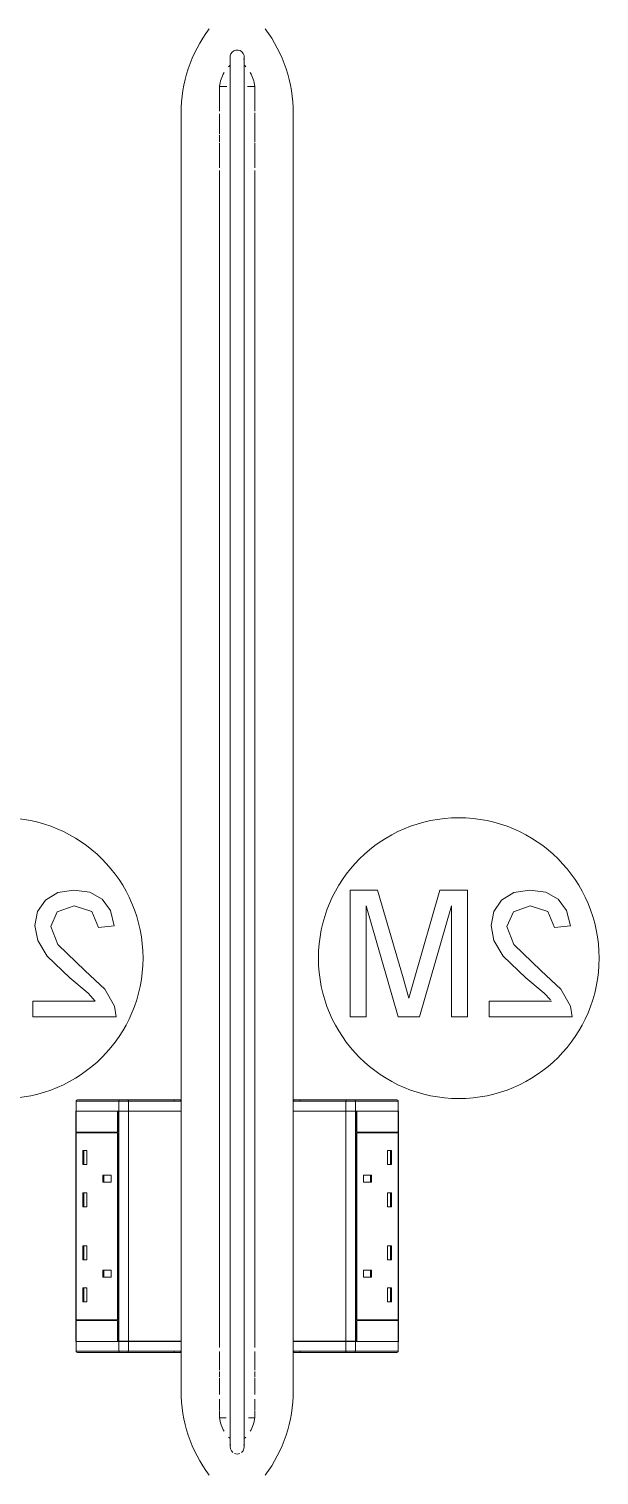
# Model space of a CAD drawing. Header units: millimetres. Extents: x 155927 to 326028, y -36033 to 97293.
# Drawn here: x 186253 to 186659, y 32993 to 34023 of the extents above; entities that cross this region are included whole.
import ezdxf

# ---------------------------------------------------------------- set-up
doc = ezdxf.new("R2010")
doc.units = ezdxf.units.MM
doc.header["$MEASUREMENT"] = 0
doc.layers.add('I-FURN', color=8, linetype='CONTINUOUS', lineweight=9)

msp = doc.modelspace()

# ---------------------------------------------------------------- linework, layer by layer
at = {"layer": 'I-FURN'}
for p, q in [((186395.9, 34002.6), (186395.9, 34002.5)), ((186395.9, 34002.5), (186395.9, 34002.4)), ((186395.9, 34002.4), (186395.9, 34002)), ((186395.9, 34002), (186395.9, 34001.6)), ((186395.9, 34001.6), (186395.9, 34001)), ((186395.9, 34001), (186395.9, 34000.3)), ((186395.9, 34000.3), (186395.9, 33999.5)), ((186405.9, 34002.5), (186405.9, 34002.6)), ((186405.9, 34002.6), (186405.9, 34002.6)), ((186405.9, 34002.3), (186405.9, 34002.5)), ((186405.9, 34001.9), (186405.9, 34002.3)), ((186405.9, 34001.4), (186405.9, 34001.9)), ((186405.9, 34000.8), (186405.9, 34001.4)), ((186405.9, 34000.1), (186405.9, 34000.8)), ((186395.9, 33999.5), (186395.9, 33998.5)), ((186395.9, 33998.5), (186395.9, 33997.4)), ((186395.9, 33997.4), (186395.9, 33996.2)), ((186395.9, 33996.2), (186395.9, 33994.9)), ((186395.9, 33994.9), (186395.9, 33993.5)), ((186395.9, 33993.5), (186395.9, 33991.9)), ((186395.9, 33991.9), (186395.9, 33990.3)), ((186395.9, 33990.3), (186395.9, 33988.5)), ((186405.9, 33999.2), (186405.9, 34000.1)), ((186405.9, 33998.2), (186405.9, 33999.2)), ((186405.9, 33997.1), (186405.9, 33998.2)), ((186405.9, 33995.9), (186405.9, 33997.1)), ((186405.9, 33994.5), (186405.9, 33995.9)), ((186405.9, 33993.1), (186405.9, 33994.5)), ((186405.9, 33991.5), (186405.9, 33993.1)), ((186405.9, 33989.8), (186405.9, 33991.5)), ((186393.6, 33981.7), (186388.4, 33981.7)), ((186388.4, 33964.1), (186388.4, 33981.7)), ((186395.9, 33988.5), (186395.9, 33986.6)), ((186395.9, 33986.6), (186395.9, 33984.6)), ((186395.9, 33984.6), (186395.9, 33982.5)), ((186395.9, 33982.5), (186395.9, 33980.3)), ((186395.9, 33980.3), (186395.9, 33978.1)), ((186405.9, 33988), (186405.9, 33989.8)), ((186405.9, 33986.1), (186405.9, 33988)), ((186405.9, 33984.1), (186405.9, 33986.1)), ((186405.9, 33982), (186405.9, 33984.1)), ((186405.9, 33979.7), (186405.9, 33982)), ((186405.9, 33977.4), (186405.9, 33979.7)), ((186413.4, 33981.7), (186408.2, 33981.7)), ((186413.4, 33981.7), (186413.4, 33964.1)), ((186388.4, 33976.1), (186388.4, 33977.1)), ((186395.9, 33978.1), (186395.9, 33975.7)), ((186395.9, 33975.7), (186395.9, 33973.3)), ((186395.9, 33973.3), (186395.9, 33970.7)), ((186395.9, 33970.7), (186395.9, 33968.1)), ((186405.9, 33975.1), (186405.9, 33977.4)), ((186405.9, 33972.6), (186405.9, 33975.1)), ((186405.9, 33970), (186405.9, 33972.6)), ((186405.9, 33967.4), (186405.9, 33970)), ((186413.4, 33977.1), (186413.4, 33976.1)), ((186360.9, 33258.9), (186360.9, 33962.6)), ((186360.9, 33962.6), (186360.9, 33258.9)), ((186388.4, 33948), (186388.4, 33962.2)), ((186395.9, 33968.1), (186395.9, 33965.4)), ((186395.9, 33965.4), (186395.9, 33962.7)), ((186395.9, 33962.7), (186395.9, 33959.8)), ((186395.9, 33959.8), (186395.9, 33957)), ((186405.9, 33964.7), (186405.9, 33967.4)), ((186405.9, 33961.9), (186405.9, 33964.7)), ((186405.9, 33959.1), (186405.9, 33961.9)), ((186405.9, 33956.2), (186405.9, 33959.1)), ((186413.4, 33962.8), (186413.4, 33946.9)), ((186440.9, 33962.6), (186440.9, 33258.9)), ((186440.9, 33258.9), (186440.9, 33962.6)), ((186395.9, 33957), (186395.9, 33954)), ((186395.9, 33954), (186395.9, 33951)), ((186395.9, 33951), (186395.9, 33948)), ((186405.9, 33953.2), (186405.9, 33956.2)), ((186405.9, 33950.2), (186405.9, 33953.2)), ((186405.9, 33947.2), (186405.9, 33950.2)), ((186388.4, 33942.2), (186388.4, 33947.1)), ((186388.4, 33923.7), (186388.4, 33941.5)), ((186395.9, 33948), (186395.9, 33944.9)), ((186395.9, 33944.9), (186395.9, 33941.8)), ((186395.9, 33941.8), (186395.9, 33938.6)), ((186395.9, 33938.6), (186395.9, 33935.5)), ((186405.9, 33944.1), (186405.9, 33947.2)), ((186405.9, 33940.9), (186405.9, 33944.1)), ((186405.9, 33937.8), (186405.9, 33940.9)), ((186413.4, 33947.1), (186413.4, 33942.2)), ((186413.4, 33941.5), (186413.4, 33923.7)), ((186395.9, 33935.5), (186395.9, 33932.3)), ((186395.9, 33932.3), (186395.9, 33929)), ((186395.9, 33929), (186395.9, 33925.8)), ((186405.9, 33934.6), (186405.9, 33937.8)), ((186405.9, 33931.4), (186405.9, 33934.6)), ((186405.9, 33928.2), (186405.9, 33931.4)), ((186405.9, 33924.9), (186405.9, 33928.2)), ((186388.4, 33083.5), (186388.4, 33921.7)), ((186395.9, 33925.8), (186395.9, 33922.6)), ((186395.9, 33922.6), (186395.9, 33921.7)), ((186395.9, 33921.7), (186395.9, 33083.5)), ((186405.9, 33921.7), (186405.9, 33924.9)), ((186405.9, 33083.5), (186405.9, 33921.7)), ((186413.4, 33921.7), (186413.4, 33083.5)), ((186273, 33407.5), (186264.3, 33402.1)), ((186284.5, 33409.3), (186273, 33407.5)), ((186295.8, 33407.7), (186284.5, 33409.3)), ((186304.6, 33402.8), (186295.8, 33407.7)), ((186310.6, 33394.8), (186304.6, 33402.8)), ((186500.9, 33409.3), (186481.5, 33409.3)), ((186481.5, 33409.3), (186481.5, 33318.9)), ((186519.1, 33346.7), (186500.9, 33409.3)), ((186545.4, 33409.3), (186526.9, 33345.6)), ((186564.9, 33409.3), (186545.4, 33409.3)), ((186564.9, 33318.9), (186564.9, 33409.3)), ((186598, 33407.5), (186589.3, 33402.1)), ((186609.5, 33409.3), (186598, 33407.5)), ((186620.8, 33407.7), (186609.5, 33409.3)), ((186629.6, 33402.8), (186620.8, 33407.7)), ((186635.6, 33394.8), (186629.6, 33402.8)), ((186258.7, 33394), (186256.8, 33384.1)), ((186264.3, 33402.1), (186258.7, 33394)), ((186268.1, 33383.4), (186272.7, 33393.8)), ((186272.7, 33393.8), (186284.7, 33398)), ((186284.7, 33398), (186297.3, 33393.9)), ((186297.3, 33393.9), (186302, 33382.5)), ((186313.3, 33383.9), (186310.6, 33394.8)), ((186492.8, 33318.9), (186492.8, 33398)), ((186492.8, 33398), (186515.5, 33318.9)), ((186530.8, 33318.9), (186553.5, 33398)), ((186553.5, 33398), (186553.5, 33318.9)), ((186583.7, 33394), (186581.8, 33384.1)), ((186589.3, 33402.1), (186583.7, 33394)), ((186593.1, 33383.4), (186597.7, 33393.8)), ((186597.7, 33393.8), (186609.7, 33398)), ((186609.7, 33398), (186622.3, 33393.9)), ((186622.3, 33393.9), (186627, 33382.5)), ((186638.3, 33383.9), (186635.6, 33394.8)), ((186256.8, 33384.1), (186258.8, 33373.4)), ((186273, 33370.6), (186268.1, 33383.4)), ((186302, 33382.5), (186313.3, 33383.9)), ((186581.8, 33384.1), (186583.8, 33373.4)), ((186598, 33370.6), (186593.1, 33383.4)), ((186627, 33382.5), (186638.3, 33383.9)), ((186258.8, 33373.4), (186265.5, 33362.3)), ((186583.8, 33373.4), (186590.5, 33362.3)), ((186265.5, 33362.3), (186281.7, 33346.8)), ((186292.5, 33351.8), (186273, 33370.6)), ((186590.5, 33362.3), (186606.7, 33346.8)), ((186617.5, 33351.8), (186598, 33370.6)), ((186306.6, 33338.7), (186292.5, 33351.8)), ((186631.6, 33338.7), (186617.5, 33351.8)), ((186281.7, 33346.8), (186294.7, 33335.9)), ((186523.2, 33332.3), (186519.1, 33346.7)), ((186526.9, 33345.6), (186523.2, 33332.3)), ((186606.7, 33346.8), (186619.7, 33335.9)), ((186294.7, 33335.9), (186299.8, 33330.2)), ((186313.5, 33326.7), (186306.6, 33338.7)), ((186619.7, 33335.9), (186624.1, 33331)), ((186638.5, 33326.7), (186631.6, 33338.7)), ((186255.4, 33330.2), (186255.4, 33318.9)), ((186299.8, 33330.2), (186255.4, 33330.2)), ((186314.7, 33318.9), (186313.5, 33326.7)), ((186580.4, 33330.2), (186580.4, 33318.9)), ((186624.8, 33330.2), (186580.4, 33330.2)), ((186639.7, 33318.9), (186638.5, 33326.7)), ((186255.4, 33318.9), (186314.7, 33318.9)), ((186481.5, 33318.9), (186492.8, 33318.9)), ((186515.5, 33318.9), (186530.8, 33318.9)), ((186553.5, 33318.9), (186564.9, 33318.9)), ((186580.4, 33318.9), (186639.7, 33318.9)), ((186286.1, 33258.9), (186286.1, 33251.9)), ((186286.1, 33258.9), (186286.2, 33258.9)), ((186286.1, 33258.9), (186286.1, 33251.9)), ((186286.1, 33251.9), (186286.1, 33258.9)), ((186286.2, 33258.9), (186316.5, 33258.9)), ((186286.2, 33258.9), (186286.2, 33251.9)), ((186286.4, 33259.7), (186286.4, 33259.7)), ((186317.3, 33259.9), (186287.1, 33259.9)), ((186317.3, 33259.9), (186287.1, 33259.9)), ((186316.5, 33258.9), (186323.4, 33258.9)), ((186316.5, 33258.9), (186316.5, 33251.9)), ((186317.3, 33259.9), (186355.9, 33259.9)), ((186322.9, 33259.9), (186317.3, 33259.9)), ((186359.9, 33259.9), (186322.9, 33259.9)), ((186323.4, 33258.9), (186360.9, 33258.9)), ((186323.4, 33258.9), (186323.4, 33251.9)), ((186355.9, 33259.9), (186355.9, 33258.9)), ((186355.9, 33259.9), (186359.9, 33259.9)), ((186360.9, 33251.9), (186360.9, 33258.9)), ((186360.9, 33258.9), (186360.9, 33251.9)), ((186440.9, 33258.9), (186440.9, 33251.9)), ((186440.9, 33258.9), (186478.4, 33258.9)), ((186440.9, 33258.9), (186440.9, 33251.9)), ((186441.9, 33259.9), (186441.9, 33259.9)), ((186478.9, 33259.9), (186441.9, 33259.9)), ((186441.9, 33259.9), (186445.9, 33259.9)), ((186445.9, 33258.9), (186445.9, 33259.9)), ((186445.9, 33259.9), (186484.5, 33259.9)), ((186478.4, 33258.9), (186485.3, 33258.9)), ((186478.4, 33258.9), (186478.4, 33251.9)), ((186484.5, 33259.9), (186478.9, 33259.9)), ((186514.7, 33259.9), (186484.5, 33259.9)), ((186514.7, 33259.9), (186484.5, 33259.9)), ((186485.3, 33258.9), (186515.6, 33258.9)), ((186485.3, 33258.9), (186485.3, 33251.9)), ((186515.4, 33259.7), (186515.4, 33259.7)), ((186515.6, 33258.9), (186515.7, 33258.9)), ((186515.6, 33258.9), (186515.6, 33251.9)), ((186515.7, 33251.9), (186515.7, 33258.9)), ((186515.7, 33251.9), (186515.7, 33258.9)), ((186515.7, 33251.9), (186515.7, 33258.9)), ((186285.9, 33236.8), (186285.9, 33251.8)), ((186285.9, 33251.8), (186315.7, 33251.8)), ((186286.1, 33251.9), (186286.2, 33251.9)), ((186286.1, 33251.8), (186286.1, 33087.9)), ((186286.2, 33251.9), (186316.5, 33251.9)), ((186315.7, 33251.8), (186315.7, 33236.8)), ((186315.9, 33236.8), (186315.9, 33251.8)), ((186315.9, 33251.8), (186316.5, 33251.8)), ((186316.5, 33251.9), (186323.4, 33251.9)), ((186323.4, 33251.8), (186316.5, 33251.8)), ((186316.5, 33251.8), (186316.5, 33087.9)), ((186323.4, 33251.9), (186360.9, 33251.9)), ((186360.9, 33251.8), (186323.4, 33251.8)), ((186323.4, 33251.8), (186323.4, 33087.9)), ((186360.9, 33087.9), (186360.9, 33251.8)), ((186360.9, 33251.8), (186360.9, 33087.9)), ((186440.9, 33251.9), (186478.4, 33251.9)), ((186440.9, 33251.8), (186440.9, 33087.9)), ((186440.9, 33087.9), (186440.9, 33251.8)), ((186478.4, 33251.8), (186440.9, 33251.8)), ((186478.4, 33251.9), (186485.3, 33251.9)), ((186478.4, 33087.9), (186478.4, 33251.8)), ((186485.3, 33251.8), (186478.4, 33251.8)), ((186486.1, 33251.8), (186483.7, 33251.8)), ((186485.3, 33251.9), (186515.6, 33251.9)), ((186485.3, 33087.9), (186485.3, 33251.8)), ((186485.3, 33251.8), (186485.9, 33251.8)), ((186485.9, 33251.8), (186485.9, 33236.8)), ((186486.1, 33236.8), (186486.1, 33251.8)), ((186486.1, 33251.8), (186515.9, 33251.8)), ((186515.6, 33251.9), (186515.7, 33251.9)), ((186515.7, 33087.9), (186515.7, 33251.8)), ((186515.9, 33251.8), (186515.9, 33236.8)), ((186315.7, 33236.8), (186285.9, 33236.8)), ((186285.9, 33236.3), (186315.7, 33236.3)), ((186285.9, 33103.3), (186285.9, 33236.3)), ((186286.2, 33236.3), (186286.2, 33236.8)), ((186315.7, 33236.3), (186315.7, 33103.3)), ((186315.9, 33103.3), (186315.9, 33236.3)), ((186485.9, 33236.3), (186485.9, 33103.3)), ((186515.9, 33236.8), (186486.1, 33236.8)), ((186486.1, 33103.3), (186486.1, 33236.3)), ((186515.9, 33236.3), (186486.1, 33236.3)), ((186515.6, 33236.8), (186515.6, 33236.3)), ((186515.9, 33236.3), (186515.9, 33103.3)), ((186290.9, 33223.7), (186290.9, 33213.7)), ((186290.9, 33223.7), (186293.8, 33223.7)), ((186291.6, 33223.7), (186291.6, 33213.7)), ((186293.8, 33223.7), (186293.8, 33213.7)), ((186510.9, 33223.7), (186508, 33223.7)), ((186508, 33213.7), (186508, 33223.7)), ((186510.2, 33213.7), (186510.2, 33223.7)), ((186510.9, 33213.7), (186510.9, 33223.7)), ((186290.9, 33213.7), (186293.8, 33213.7)), ((186510.9, 33213.7), (186508, 33213.7)), ((186305.2, 33206.2), (186305.2, 33201.2)), ((186311, 33206.2), (186305.2, 33206.2)), ((186305.2, 33201.2), (186311, 33201.2)), ((186306, 33206.2), (186306, 33201.2)), ((186311, 33201.2), (186311, 33206.2)), ((186496.6, 33206.2), (186490.8, 33206.2)), ((186490.8, 33201.2), (186490.8, 33206.2)), ((186496.6, 33201.2), (186490.8, 33201.2)), ((186495.8, 33201.2), (186495.8, 33206.2)), ((186496.6, 33201.2), (186496.6, 33206.2)), ((186290.9, 33193.7), (186290.9, 33183.7)), ((186290.9, 33193.7), (186293.8, 33193.7)), ((186291.6, 33193.7), (186291.6, 33183.7)), ((186293.8, 33193.7), (186293.8, 33183.7)), ((186510.9, 33193.7), (186508, 33193.7)), ((186508, 33183.7), (186508, 33193.7)), ((186510.2, 33183.7), (186510.2, 33193.7)), ((186510.9, 33183.7), (186510.9, 33193.7)), ((186290.9, 33183.7), (186293.8, 33183.7)), ((186510.9, 33183.7), (186508, 33183.7)), ((186290.9, 33156), (186290.9, 33146)), ((186290.9, 33156), (186293.8, 33156)), ((186291.6, 33156), (186291.6, 33146)), ((186293.8, 33156), (186293.8, 33146)), ((186510.9, 33156), (186508, 33156)), ((186508, 33146), (186508, 33156)), ((186510.2, 33146), (186510.2, 33156)), ((186510.9, 33146), (186510.9, 33156)), ((186290.9, 33146), (186293.8, 33146)), ((186510.9, 33146), (186508, 33146)), ((186305.2, 33138.5), (186305.2, 33133.5)), ((186305.2, 33138.5), (186311, 33138.5)), ((186306, 33138.5), (186306, 33133.5)), ((186311, 33138.5), (186311, 33133.5)), ((186490.8, 33138.5), (186490.8, 33133.5)), ((186496.6, 33138.5), (186490.8, 33138.5)), ((186495.8, 33133.5), (186495.8, 33138.5)), ((186496.6, 33133.5), (186496.6, 33138.5)), ((186290.9, 33126), (186290.9, 33116)), ((186290.9, 33126), (186293.8, 33126)), ((186291.6, 33126), (186291.6, 33116)), ((186293.8, 33126), (186293.8, 33116)), ((186305.2, 33133.5), (186311, 33133.5)), ((186490.8, 33133.5), (186496.6, 33133.5)), ((186510.9, 33126), (186508, 33126)), ((186508, 33116), (186508, 33126)), ((186510.2, 33116), (186510.2, 33126)), ((186510.9, 33116), (186510.9, 33126)), ((186290.9, 33116), (186293.8, 33116)), ((186510.9, 33116), (186508, 33116)), ((186285.9, 33103.3), (186315.7, 33103.3)), ((186285.9, 33102.8), (186315.7, 33102.8)), ((186285.9, 33087.8), (186285.9, 33102.8)), ((186286.2, 33102.8), (186286.2, 33103.3)), ((186315.7, 33102.8), (186315.7, 33087.8)), ((186315.9, 33087.9), (186315.9, 33102.8)), ((186485.9, 33102.8), (186485.9, 33087.9)), ((186515.9, 33103.3), (186486.1, 33103.3)), ((186486.1, 33087.8), (186486.1, 33102.8)), ((186486.1, 33102.8), (186515.9, 33102.8)), ((186515.6, 33103.3), (186515.6, 33102.8)), ((186515.9, 33102.8), (186515.9, 33087.8)), ((186315.7, 33087.8), (186285.9, 33087.8)), ((186286.1, 33087.8), (186286.1, 33080.8)), ((186286.2, 33087.8), (186286.1, 33087.8)), ((186286.1, 33087.8), (186286.1, 33080.8)), ((186286.1, 33087.8), (186286.1, 33080.8)), ((186286.2, 33080.8), (186286.2, 33087.8)), ((186316.5, 33087.8), (186286.2, 33087.8)), ((186315.7, 33087.8), (186318.2, 33087.8)), ((186316.5, 33087.9), (186315.9, 33087.9)), ((186316.5, 33087.9), (186323.4, 33087.9)), ((186316.5, 33080.8), (186316.5, 33087.8)), ((186323.4, 33087.8), (186316.5, 33087.8)), ((186323.4, 33087.9), (186360.9, 33087.9)), ((186323.4, 33080.8), (186323.4, 33087.8)), ((186360.9, 33087.8), (186323.4, 33087.8)), ((186360.9, 33080.8), (186360.9, 33087.8)), ((186360.9, 33080.8), (186360.9, 33087.8)), ((186395.9, 33083.5), (186395.9, 33080.7)), ((186405.9, 33082.8), (186405.9, 33083.5)), ((186440.9, 33087.9), (186478.4, 33087.9)), ((186440.9, 33087.8), (186440.9, 33080.8)), ((186440.9, 33080.8), (186440.9, 33087.8)), ((186478.4, 33087.8), (186440.9, 33087.8)), ((186478.4, 33087.9), (186485.3, 33087.9)), ((186478.4, 33080.8), (186478.4, 33087.8)), ((186485.3, 33087.8), (186478.4, 33087.8)), ((186485.9, 33087.9), (186485.3, 33087.9)), ((186485.3, 33080.8), (186485.3, 33087.8)), ((186515.6, 33087.8), (186485.3, 33087.8)), ((186515.9, 33087.8), (186486.1, 33087.8)), ((186515.6, 33080.8), (186515.6, 33087.8)), ((186515.7, 33087.8), (186515.6, 33087.8)), ((186515.7, 33080.8), (186515.7, 33087.8)), ((186515.7, 33080.8), (186515.7, 33087.8)), ((186515.7, 33087.8), (186515.7, 33080.8)), ((186286.2, 33080.8), (186286.1, 33080.8)), ((186316.5, 33080.8), (186286.2, 33080.8)), ((186286.4, 33080), (186286.4, 33080)), ((186287.1, 33079.8), (186317.3, 33079.8)), ((186287.1, 33079.8), (186317.3, 33079.8)), ((186323.4, 33080.8), (186316.5, 33080.8)), ((186355.9, 33079.8), (186317.3, 33079.8)), ((186317.3, 33079.8), (186322.9, 33079.8)), ((186322.9, 33079.8), (186359.9, 33079.8)), ((186360.9, 33080.8), (186323.4, 33080.8)), ((186355.9, 33080.8), (186355.9, 33079.8)), ((186359.9, 33079.8), (186355.9, 33079.8)), ((186359.9, 33079.8), (186359.9, 33079.8)), ((186360.9, 33052.6), (186360.9, 33080.8)), ((186360.9, 33080.8), (186360.9, 33052.6)), ((186388.4, 33067.3), (186388.4, 33080.6)), ((186395.9, 33080.7), (186395.9, 33077.9)), ((186395.9, 33077.9), (186395.9, 33075)), ((186395.9, 33075), (186395.9, 33072.2)), ((186405.9, 33079.9), (186405.9, 33082.8)), ((186405.9, 33077.1), (186405.9, 33079.9)), ((186405.9, 33074.3), (186405.9, 33077.1)), ((186405.9, 33071.5), (186405.9, 33074.3)), ((186413.4, 33080.6), (186413.4, 33067.3)), ((186440.9, 33080.8), (186440.9, 33052.6)), ((186440.9, 33052.6), (186440.9, 33080.8)), ((186478.4, 33080.8), (186440.9, 33080.8)), ((186445.9, 33079.8), (186441.9, 33079.8)), ((186441.9, 33079.8), (186478.9, 33079.8)), ((186445.9, 33079.8), (186445.9, 33080.8)), ((186484.5, 33079.8), (186445.9, 33079.8)), ((186485.3, 33080.8), (186478.4, 33080.8)), ((186478.9, 33079.8), (186484.5, 33079.8)), ((186484.5, 33079.8), (186514.7, 33079.8)), ((186484.5, 33079.8), (186514.7, 33079.8)), ((186515.6, 33080.8), (186485.3, 33080.8)), ((186515.4, 33080), (186515.4, 33080)), ((186515.7, 33080.8), (186515.6, 33080.8)), ((186388.4, 33062.4), (186388.4, 33066.4)), ((186395.9, 33072.2), (186395.9, 33069.4)), ((186395.9, 33069.4), (186395.9, 33066.7)), ((186395.9, 33066.7), (186395.9, 33063.9)), ((186395.9, 33063.9), (186395.9, 33061.2)), ((186405.9, 33068.7), (186405.9, 33071.5)), ((186405.9, 33065.9), (186405.9, 33068.7)), ((186405.9, 33063.2), (186405.9, 33065.9)), ((186405.9, 33060.5), (186405.9, 33063.2)), ((186413.4, 33066.4), (186413.4, 33062.4)), ((186388.4, 33050.1), (186388.4, 33061.6)), ((186395.9, 33061.2), (186395.9, 33058.5)), ((186395.9, 33058.5), (186395.9, 33055.9)), ((186395.9, 33055.9), (186395.9, 33053.3)), ((186395.9, 33053.3), (186395.9, 33050.8)), ((186405.9, 33057.8), (186405.9, 33060.5)), ((186405.9, 33055.2), (186405.9, 33057.8)), ((186405.9, 33052.6), (186405.9, 33055.2)), ((186405.9, 33050.1), (186405.9, 33052.6)), ((186413.4, 33061.6), (186413.4, 33050.1)), ((186388.4, 33038.5), (186388.4, 33046.6)), ((186395.9, 33050.8), (186395.9, 33048.3)), ((186395.9, 33048.3), (186395.9, 33045.9)), ((186395.9, 33045.9), (186395.9, 33043.5)), ((186395.9, 33043.5), (186395.9, 33041.2)), ((186405.9, 33047.6), (186405.9, 33050.1)), ((186405.9, 33045.2), (186405.9, 33047.6)), ((186405.9, 33042.9), (186405.9, 33045.2)), ((186405.9, 33040.6), (186405.9, 33042.9)), ((186413.4, 33046.6), (186413.4, 33038.5)), ((186388.4, 33037.3), (186388.4, 33038.2)), ((186388.4, 33033.5), (186388.4, 33036.9)), ((186388.4, 33033.5), (186393, 33033.5)), ((186395.9, 33041.2), (186395.9, 33038.9)), ((186395.9, 33038.9), (186395.9, 33036.8)), ((186395.9, 33036.8), (186395.9, 33034.7)), ((186395.9, 33034.7), (186395.9, 33032.7)), ((186395.9, 33032.7), (186395.9, 33030.7)), ((186405.9, 33038.3), (186405.9, 33040.6)), ((186405.9, 33036.2), (186405.9, 33038.3)), ((186405.9, 33034.1), (186405.9, 33036.2)), ((186405.9, 33032.1), (186405.9, 33034.1)), ((186405.9, 33030.2), (186405.9, 33032.1)), ((186408.9, 33033.5), (186413.4, 33033.5)), ((186413.4, 33038.2), (186413.4, 33037.3)), ((186413.4, 33036.9), (186413.4, 33033.5)), ((186395.9, 33030.7), (186395.9, 33028.9)), ((186395.9, 33028.9), (186395.9, 33027.1)), ((186395.9, 33027.1), (186395.9, 33025.4)), ((186395.9, 33025.4), (186395.9, 33023.9)), ((186395.9, 33023.9), (186395.9, 33022.4)), ((186395.9, 33022.4), (186395.9, 33021)), ((186405.9, 33028.4), (186405.9, 33030.2)), ((186405.9, 33026.6), (186405.9, 33028.4)), ((186405.9, 33025), (186405.9, 33026.6)), ((186405.9, 33023.4), (186405.9, 33025)), ((186405.9, 33022), (186405.9, 33023.4)), ((186405.9, 33020.6), (186405.9, 33022)), ((186395.9, 33021), (186395.9, 33019.7)), ((186395.9, 33019.7), (186395.9, 33018.5)), ((186395.9, 33018.5), (186395.9, 33017.4)), ((186395.9, 33017.4), (186395.9, 33016.5)), ((186395.9, 33016.5), (186395.9, 33015.6)), ((186395.9, 33015.6), (186395.9, 33014.8)), ((186395.9, 33014.8), (186395.9, 33014.2)), ((186395.9, 33014.2), (186395.9, 33013.6)), ((186395.9, 33013.6), (186395.9, 33013.2)), ((186395.9, 33013.2), (186395.9, 33012.9)), ((186395.9, 33012.9), (186395.9, 33012.7)), ((186395.9, 33012.7), (186395.9, 33012.6)), ((186395.9, 33012.6), (186395.9, 33012.6)), ((186405.9, 33019.4), (186405.9, 33020.6)), ((186405.9, 33018.2), (186405.9, 33019.4)), ((186405.9, 33017.2), (186405.9, 33018.2)), ((186405.9, 33016.2), (186405.9, 33017.2)), ((186405.9, 33015.4), (186405.9, 33016.2)), ((186405.9, 33014.6), (186405.9, 33015.4)), ((186405.9, 33014), (186405.9, 33014.6)), ((186405.9, 33013.5), (186405.9, 33014)), ((186405.9, 33013.1), (186405.9, 33013.5)), ((186405.9, 33012.8), (186405.9, 33013.1)), ((186405.9, 33012.7), (186405.9, 33012.8)), ((186405.9, 33012.6), (186405.9, 33012.7))]:
    msp.add_line(p, q, dxfattribs=at)
at = {"layer": 'I-FURN', "flags": 128}
for points in [[(186286.1, 33258.9), (186286.1, 33258.9), (186286.1, 33259), (186286.1, 33259), (186286.1, 33259.1), (186286.1, 33259.1), (186286.1, 33259.1), (186286.1, 33259.2), (186286.1, 33259.2), (186286.1, 33259.3), (186286.1, 33259.3), (186286.2, 33259.3), (186286.2, 33259.4), (186286.2, 33259.4)], [(186322.9, 33259.9), (186322.7, 33259.9), (186322.6, 33259.9), (186322.5, 33259.9), (186322.3, 33259.9), (186322.2, 33259.9), (186322, 33259.9), (186321.9, 33259.9), (186321.7, 33259.9), (186321.6, 33259.9), (186321.4, 33259.9), (186321.3, 33259.9), (186321.1, 33259.9), (186320.9, 33259.9), (186320.8, 33259.9), (186320.6, 33259.9), (186320.5, 33259.9), (186320.3, 33259.9), (186320.1, 33259.9), (186320, 33259.9), (186319.8, 33259.9), (186319.7, 33259.9), (186319.5, 33259.9), (186319.4, 33259.9), (186319.2, 33259.9), (186319.1, 33259.9), (186318.9, 33259.9), (186318.8, 33259.9), (186318.6, 33259.9), (186318.5, 33259.9), (186318.4, 33259.9), (186318.2, 33259.9), (186318.1, 33259.9), (186318, 33259.9), (186317.9, 33259.9), (186317.8, 33259.9), (186317.6, 33259.9), (186317.5, 33259.9), (186317.4, 33259.9), (186317.3, 33259.9)], [(186359.9, 33259.9), (186359.6, 33259.9), (186359.2, 33259.9), (186358.7, 33259.9), (186358, 33259.9), (186357.2, 33259.9), (186356.2, 33259.9), (186355.1, 33259.9), (186353.9, 33259.9), (186352.6, 33259.9), (186351.1, 33259.9), (186349.6, 33259.9), (186347.8, 33259.9), (186346, 33259.9), (186344.1, 33259.9), (186342.1, 33259.9), (186339.9, 33259.9), (186337.6, 33259.9), (186335.3, 33259.9), (186332.8, 33259.9), (186330.3, 33259.9), (186327.6, 33259.9), (186324.9, 33259.9), (186322.9, 33259.9)], [(186355.9, 33259.9), (186356.1, 33259.9), (186356.2, 33259.9), (186356.4, 33259.9), (186356.6, 33259.9), (186356.7, 33259.9), (186356.9, 33259.9), (186357, 33259.9), (186357.2, 33259.9), (186357.3, 33259.9), (186357.5, 33259.9), (186357.6, 33259.9), (186357.8, 33259.9), (186357.9, 33259.9), (186358, 33259.9), (186358.2, 33259.9), (186358.3, 33259.9), (186358.4, 33259.9), (186358.6, 33259.9), (186358.7, 33259.9), (186358.8, 33259.9), (186358.9, 33259.9), (186359, 33259.9), (186359.1, 33259.9), (186359.2, 33259.9), (186359.3, 33259.9), (186359.4, 33259.9), (186359.4, 33259.9), (186359.5, 33259.9), (186359.6, 33259.9), (186359.6, 33259.9), (186359.7, 33259.9), (186359.7, 33259.9), (186359.8, 33259.9), (186359.8, 33259.9), (186359.9, 33259.9), (186359.9, 33259.9), (186359.9, 33259.9), (186359.9, 33259.9), (186359.9, 33259.9)], [(186359.9, 33259.9), (186360, 33259.9), (186360, 33259.9), (186360, 33259.9), (186360.1, 33259.9), (186360.1, 33259.9), (186360.2, 33259.9), (186360.2, 33259.9), (186360.2, 33259.9), (186360.3, 33259.8), (186360.3, 33259.8), (186360.3, 33259.8), (186360.4, 33259.8), (186360.4, 33259.8), (186360.4, 33259.8), (186360.5, 33259.7), (186360.5, 33259.7), (186360.5, 33259.7), (186360.6, 33259.7), (186360.6, 33259.6), (186360.6, 33259.6), (186360.7, 33259.6), (186360.7, 33259.5), (186360.7, 33259.5), (186360.7, 33259.5), (186360.8, 33259.4), (186360.8, 33259.4), (186360.8, 33259.4), (186360.8, 33259.3), (186360.8, 33259.3), (186360.8, 33259.3), (186360.9, 33259.2), (186360.9, 33259.2), (186360.9, 33259.2), (186360.9, 33259.1), (186360.9, 33259.1), (186360.9, 33259), (186360.9, 33259), (186360.9, 33259), (186360.9, 33258.9), (186360.9, 33258.9)], [(186359.9, 33259.9), (186359.9, 33259.9), (186359.9, 33259.9)], [(186440.9, 33258.9), (186440.9, 33258.9), (186440.9, 33259), (186440.9, 33259), (186440.9, 33259.1), (186440.9, 33259.1), (186440.9, 33259.1), (186440.9, 33259.2), (186440.9, 33259.2), (186441, 33259.3), (186441, 33259.3), (186441, 33259.3), (186441, 33259.4), (186441, 33259.4), (186441, 33259.4), (186441.1, 33259.5), (186441.1, 33259.5), (186441.1, 33259.5), (186441.1, 33259.6), (186441.2, 33259.6), (186441.2, 33259.6), (186441.2, 33259.7), (186441.3, 33259.7), (186441.3, 33259.7), (186441.3, 33259.7), (186441.4, 33259.8), (186441.4, 33259.8), (186441.4, 33259.8), (186441.5, 33259.8), (186441.5, 33259.8), (186441.5, 33259.8), (186441.6, 33259.9), (186441.6, 33259.9), (186441.6, 33259.9), (186441.7, 33259.9), (186441.7, 33259.9), (186441.8, 33259.9), (186441.8, 33259.9), (186441.8, 33259.9), (186441.9, 33259.9), (186441.9, 33259.9)], [(186478.9, 33259.9), (186476.1, 33259.9), (186473.4, 33259.9), (186470.8, 33259.9), (186468.3, 33259.9), (186465.9, 33259.9), (186463.6, 33259.9), (186461.3, 33259.9), (186459.2, 33259.9), (186457.2, 33259.9), (186455.3, 33259.9), (186453.5, 33259.9), (186451.8, 33259.9), (186450.3, 33259.9), (186448.8, 33259.9), (186447.5, 33259.9), (186446.4, 33259.9), (186445.3, 33259.9), (186444.4, 33259.9), (186443.6, 33259.9), (186443, 33259.9), (186442.5, 33259.9), (186442.1, 33259.9), (186441.9, 33259.9)], [(186441.9, 33259.9), (186441.9, 33259.9), (186441.9, 33259.9), (186441.9, 33259.9), (186441.9, 33259.9), (186442, 33259.9), (186442, 33259.9), (186442.1, 33259.9), (186442.1, 33259.9), (186442.2, 33259.9), (186442.2, 33259.9), (186442.3, 33259.9), (186442.3, 33259.9), (186442.4, 33259.9), (186442.5, 33259.9), (186442.6, 33259.9), (186442.7, 33259.9), (186442.8, 33259.9), (186442.9, 33259.9), (186443, 33259.9), (186443.1, 33259.9), (186443.2, 33259.9), (186443.3, 33259.9), (186443.5, 33259.9), (186443.6, 33259.9), (186443.7, 33259.9), (186443.9, 33259.9), (186444, 33259.9), (186444.2, 33259.9), (186444.3, 33259.9), (186444.4, 33259.9), (186444.6, 33259.9), (186444.7, 33259.9), (186444.9, 33259.9), (186445.1, 33259.9), (186445.2, 33259.9), (186445.4, 33259.9), (186445.5, 33259.9), (186445.7, 33259.9), (186445.9, 33259.9), (186445.9, 33259.9)], [(186484.5, 33259.9), (186484.4, 33259.9), (186484.3, 33259.9), (186484.2, 33259.9), (186484.1, 33259.9), (186483.9, 33259.9), (186483.8, 33259.9), (186483.7, 33259.9), (186483.6, 33259.9), (186483.4, 33259.9), (186483.3, 33259.9), (186483.2, 33259.9), (186483, 33259.9), (186482.9, 33259.9), (186482.7, 33259.9), (186482.6, 33259.9), (186482.4, 33259.9), (186482.3, 33259.9), (186482.1, 33259.9), (186482, 33259.9), (186481.8, 33259.9), (186481.7, 33259.9), (186481.5, 33259.9), (186481.3, 33259.9), (186481.2, 33259.9), (186481, 33259.9), (186480.9, 33259.9), (186480.7, 33259.9), (186480.5, 33259.9), (186480.4, 33259.9), (186480.2, 33259.9), (186480.1, 33259.9), (186479.9, 33259.9), (186479.8, 33259.9), (186479.6, 33259.9), (186479.5, 33259.9), (186479.3, 33259.9), (186479.2, 33259.9), (186479.1, 33259.9), (186478.9, 33259.9)], [(186515.6, 33259.4), (186515.6, 33259.4), (186515.6, 33259.3), (186515.7, 33259.3), (186515.7, 33259.3), (186515.7, 33259.2), (186515.7, 33259.2), (186515.7, 33259.2), (186515.7, 33259.1), (186515.7, 33259.1), (186515.7, 33259), (186515.7, 33259), (186515.7, 33259), (186515.7, 33258.9), (186515.7, 33258.9)], [(186286.2, 33080.3), (186286.2, 33080.3), (186286.2, 33080.4), (186286.1, 33080.4), (186286.1, 33080.4), (186286.1, 33080.5), (186286.1, 33080.5), (186286.1, 33080.5), (186286.1, 33080.6), (186286.1, 33080.6), (186286.1, 33080.7), (186286.1, 33080.7), (186286.1, 33080.7), (186286.1, 33080.8), (186286.1, 33080.8)], [(186317.3, 33079.8), (186317.4, 33079.8), (186317.5, 33079.8), (186317.6, 33079.8), (186317.8, 33079.8), (186317.9, 33079.8), (186318, 33079.8), (186318.1, 33079.8), (186318.2, 33079.8), (186318.4, 33079.8), (186318.5, 33079.8), (186318.6, 33079.8), (186318.8, 33079.8), (186318.9, 33079.8), (186319.1, 33079.8), (186319.2, 33079.8), (186319.4, 33079.8), (186319.5, 33079.8), (186319.7, 33079.8), (186319.8, 33079.8), (186320, 33079.8), (186320.1, 33079.8), (186320.3, 33079.8), (186320.5, 33079.8), (186320.6, 33079.8), (186320.8, 33079.8), (186320.9, 33079.8), (186321.1, 33079.8), (186321.3, 33079.8), (186321.4, 33079.8), (186321.6, 33079.8), (186321.7, 33079.8), (186321.9, 33079.8), (186322, 33079.8), (186322.2, 33079.8), (186322.3, 33079.8), (186322.5, 33079.8), (186322.6, 33079.8), (186322.7, 33079.8), (186322.9, 33079.8)], [(186322.9, 33079.8), (186325.7, 33079.8), (186328.4, 33079.8), (186331, 33079.8), (186333.5, 33079.8), (186335.9, 33079.8), (186338.3, 33079.8), (186340.5, 33079.8), (186342.6, 33079.8), (186344.6, 33079.8), (186346.5, 33079.8), (186348.3, 33079.8), (186350, 33079.8), (186351.5, 33079.8), (186353, 33079.8), (186354.3, 33079.8), (186355.4, 33079.8), (186356.5, 33079.8), (186357.4, 33079.8), (186358.2, 33079.8), (186358.8, 33079.8), (186359.3, 33079.8), (186359.7, 33079.8), (186359.9, 33079.8)], [(186359.9, 33079.8), (186359.9, 33079.8), (186359.9, 33079.8), (186359.9, 33079.8), (186359.9, 33079.8), (186359.8, 33079.8), (186359.8, 33079.8), (186359.8, 33079.8), (186359.7, 33079.8), (186359.7, 33079.8), (186359.6, 33079.8), (186359.5, 33079.8), (186359.5, 33079.8), (186359.4, 33079.8), (186359.3, 33079.8), (186359.2, 33079.8), (186359.1, 33079.8), (186359, 33079.8), (186358.9, 33079.8), (186358.8, 33079.8), (186358.7, 33079.8), (186358.6, 33079.8), (186358.5, 33079.8), (186358.3, 33079.8), (186358.2, 33079.8), (186358.1, 33079.8), (186357.9, 33079.8), (186357.8, 33079.8), (186357.7, 33079.8), (186357.5, 33079.8), (186357.4, 33079.8), (186357.2, 33079.8), (186357.1, 33079.8), (186356.9, 33079.8), (186356.8, 33079.8), (186356.6, 33079.8), (186356.4, 33079.8), (186356.3, 33079.8), (186356.1, 33079.8), (186356, 33079.8), (186355.9, 33079.8)], [(186360.9, 33080.8), (186360.9, 33080.7), (186360.9, 33080.7), (186360.9, 33080.7), (186360.9, 33080.6), (186360.9, 33080.6), (186360.9, 33080.6), (186360.9, 33080.5), (186360.9, 33080.5), (186360.8, 33080.4), (186360.8, 33080.4), (186360.8, 33080.4), (186360.8, 33080.3), (186360.8, 33080.3), (186360.8, 33080.3), (186360.7, 33080.2), (186360.7, 33080.2), (186360.7, 33080.2), (186360.7, 33080.1), (186360.6, 33080.1), (186360.6, 33080.1), (186360.6, 33080), (186360.6, 33080), (186360.5, 33080), (186360.5, 33080), (186360.5, 33079.9), (186360.4, 33079.9), (186360.4, 33079.9), (186360.3, 33079.9), (186360.3, 33079.9), (186360.3, 33079.9), (186360.2, 33079.8), (186360.2, 33079.8), (186360.2, 33079.8), (186360.1, 33079.8), (186360.1, 33079.8), (186360, 33079.8), (186360, 33079.8), (186360, 33079.8), (186359.9, 33079.8), (186359.9, 33079.8)], [(186441.9, 33079.8), (186441.9, 33079.8), (186441.8, 33079.8), (186441.8, 33079.8), (186441.7, 33079.8), (186441.7, 33079.8), (186441.7, 33079.8), (186441.6, 33079.8), (186441.6, 33079.8), (186441.5, 33079.9), (186441.5, 33079.9), (186441.5, 33079.9), (186441.4, 33079.9), (186441.4, 33079.9), (186441.4, 33079.9), (186441.3, 33080), (186441.3, 33080), (186441.3, 33080), (186441.2, 33080), (186441.2, 33080.1), (186441.2, 33080.1), (186441.1, 33080.1), (186441.1, 33080.2), (186441.1, 33080.2), (186441.1, 33080.2), (186441.1, 33080.2), (186441, 33080.3), (186441, 33080.3), (186441, 33080.4), (186441, 33080.4), (186441, 33080.4), (186440.9, 33080.5), (186440.9, 33080.5), (186440.9, 33080.5), (186440.9, 33080.6), (186440.9, 33080.6), (186440.9, 33080.7), (186440.9, 33080.7), (186440.9, 33080.7), (186440.9, 33080.8), (186440.9, 33080.8)], [(186445.9, 33079.8), (186445.7, 33079.8), (186445.6, 33079.8), (186445.4, 33079.8), (186445.3, 33079.8), (186445.1, 33079.8), (186444.9, 33079.8), (186444.8, 33079.8), (186444.6, 33079.8), (186444.5, 33079.8), (186444.3, 33079.8), (186444.2, 33079.8), (186444, 33079.8), (186443.9, 33079.8), (186443.8, 33079.8), (186443.6, 33079.8), (186443.5, 33079.8), (186443.4, 33079.8), (186443.3, 33079.8), (186443.1, 33079.8), (186443, 33079.8), (186442.9, 33079.8), (186442.8, 33079.8), (186442.7, 33079.8), (186442.6, 33079.8), (186442.5, 33079.8), (186442.4, 33079.8), (186442.4, 33079.8), (186442.3, 33079.8), (186442.2, 33079.8), (186442.2, 33079.8), (186442.1, 33079.8), (186442.1, 33079.8), (186442, 33079.8), (186442, 33079.8), (186442, 33079.8), (186441.9, 33079.8), (186441.9, 33079.8), (186441.9, 33079.8), (186441.9, 33079.8)], [(186441.9, 33079.8), (186441.9, 33079.8), (186441.9, 33079.8)], [(186441.9, 33079.8), (186442.2, 33079.8), (186442.6, 33079.8), (186443.1, 33079.8), (186443.8, 33079.8), (186444.6, 33079.8), (186445.6, 33079.8), (186446.7, 33079.8), (186447.9, 33079.8), (186449.2, 33079.8), (186450.7, 33079.8), (186452.3, 33079.8), (186454, 33079.8), (186455.8, 33079.8), (186457.7, 33079.8), (186459.8, 33079.8), (186461.9, 33079.8), (186464.2, 33079.8), (186466.5, 33079.8), (186469, 33079.8), (186471.5, 33079.8), (186474.2, 33079.8), (186476.9, 33079.8), (186478.9, 33079.8)], [(186478.9, 33079.8), (186479.1, 33079.8), (186479.2, 33079.8), (186479.3, 33079.8), (186479.5, 33079.8), (186479.6, 33079.8), (186479.8, 33079.8), (186479.9, 33079.8), (186480.1, 33079.8), (186480.2, 33079.8), (186480.4, 33079.8), (186480.5, 33079.8), (186480.7, 33079.8), (186480.9, 33079.8), (186481, 33079.8), (186481.2, 33079.8), (186481.3, 33079.8), (186481.5, 33079.8), (186481.7, 33079.8), (186481.8, 33079.8), (186482, 33079.8), (186482.1, 33079.8), (186482.3, 33079.8), (186482.4, 33079.8), (186482.6, 33079.8), (186482.7, 33079.8), (186482.9, 33079.8), (186483, 33079.8), (186483.2, 33079.8), (186483.3, 33079.8), (186483.4, 33079.8), (186483.6, 33079.8), (186483.7, 33079.8), (186483.8, 33079.8), (186483.9, 33079.8), (186484.1, 33079.8), (186484.2, 33079.8), (186484.3, 33079.8), (186484.4, 33079.8), (186484.5, 33079.8)], [(186515.7, 33080.8), (186515.7, 33080.7), (186515.7, 33080.7), (186515.7, 33080.7), (186515.7, 33080.6), (186515.7, 33080.6), (186515.7, 33080.6), (186515.7, 33080.5), (186515.7, 33080.5), (186515.7, 33080.4), (186515.7, 33080.4), (186515.6, 33080.4), (186515.6, 33080.3), (186515.6, 33080.3)]]:
    msp.add_lwpolyline(points, dxfattribs=at)
at = {"layer": 'I-FURN'}
for centre, radius, start, end in [((186460.9, 33962.6), 100, 143.1301, 180), ((186460.9, 33962.6), 100, 143.1301, 180), ((186340.9, 33962.6), 100, 0, 36.8699), ((186340.9, 33962.6), 100, 0, 36.8699), ((186400.9, 34002.6), 5, 338.1748, 186.9152), ((186411.9, 33979.4), 23.6, 149.1436, 174.3336), ((186400.9, 33989.8), 8.51, 125.5405, 136.5486), ((186400.9, 33989.8), 8.51, 43.4514, 54.4595), ((186389.9, 33979.4), 23.6, 5.6664, 30.8564), ((186233.8, 33360.8), 100, 0, 180), ((186558.8, 33360.8), 100, 0, 180), ((186233.8, 33360.8), 100, 180, 0), ((186558.8, 33360.8), 100, 180, 0), ((186460.9, 33052.6), 100, 180, 216.8699), ((186460.9, 33052.6), 100, 180, 216.8699), ((186340.9, 33052.6), 100, 323.1301, 0), ((186340.9, 33052.6), 100, 323.1301, 0), ((186411.9, 33035.9), 23.6, 185.6664, 210.8564), ((186389.9, 33035.9), 23.6, 329.1436, 354.3336), ((186400.9, 33025.5), 8.51, 223.4514, 234.4595), ((186400.9, 33012.6), 5, 158.1748, 232.7249), ((186400.9, 33012.6), 5, 307.2751, 21.8252), ((186400.9, 33025.5), 8.51, 305.5405, 316.5486), ((186400.9, 33012.6), 5, 247.635, 292.365)]:
    msp.add_arc(centre, radius, start, end, dxfattribs=at)
for centre, major_axis, ratio, start_param, end_param in [((186287.1, 33258.9), (0, 1), 0.819152, 0, 1.570796), ((186317.3, 33258.9), (0, -1), 0.819152, 3.141593, 4.712389), ((186322.9, 33258.9), (0, -1), 0.56467, 1.570796, 3.141593), ((186359.9, 33258.9), (0, -1), 0.998113, 1.570796, 3.141593), ((186441.9, 33258.9), (0, 1), 0.998113, 0, 1.570796), ((186478.9, 33258.9), (0, 1), 0.56467, 0, 1.570796), ((186484.5, 33258.9), (0, 1), 0.819152, 4.712389, 6.283185), ((186514.7, 33258.9), (0, 1), 0.819152, 4.712389, 6.283185), ((186287.1, 33080.8), (0, -1), 0.819152, 4.712389, 6.283185), ((186317.3, 33080.8), (0, -1), 0.819152, 4.712389, 6.283185), ((186322.9, 33080.8), (0, -1), 0.56467, 0, 1.570796), ((186359.9, 33080.8), (0, -1), 0.998113, 0, 1.570796), ((186441.9, 33080.8), (0, 1), 0.998113, 1.570796, 3.141593), ((186478.9, 33080.8), (0, 1), 0.56467, 1.570796, 3.141593), ((186484.5, 33080.8), (0, 1), 0.819152, 3.141593, 4.712389), ((186514.7, 33080.8), (0, -1), 0.819152, 0, 1.570796)]:
    msp.add_ellipse(centre, major_axis=major_axis, ratio=ratio, start_param=start_param, end_param=end_param, dxfattribs=at)

doc.saveas('drawing.dxf')
